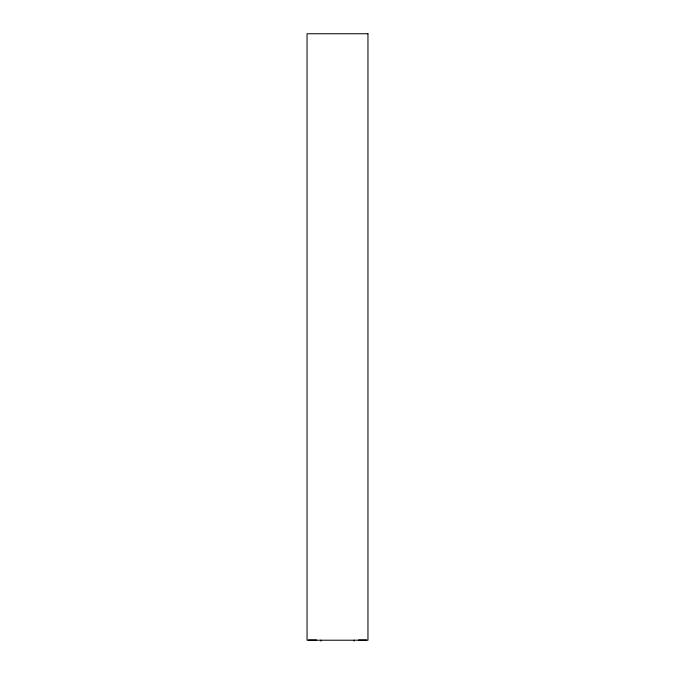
<?xml version="1.0" encoding="UTF-8"?>
<svg xmlns="http://www.w3.org/2000/svg" width="675" height="675" viewBox="0 0 675 675"><rect width="100%" height="100%" fill="white"/><g stroke="black" fill="none" stroke-linecap="round" stroke-linejoin="round"><path stroke-width="1.01" d="M308.433 640.001L316.524 640.001M358.476 640.001L366.567 640.001M354.113 640.102L354.113 641.149M320.887 640.102L320.887 641.149M367.959 33.75L307.041 33.75L307.041 640.221L367.959 640.221L367.959 33.75"/></g></svg>
